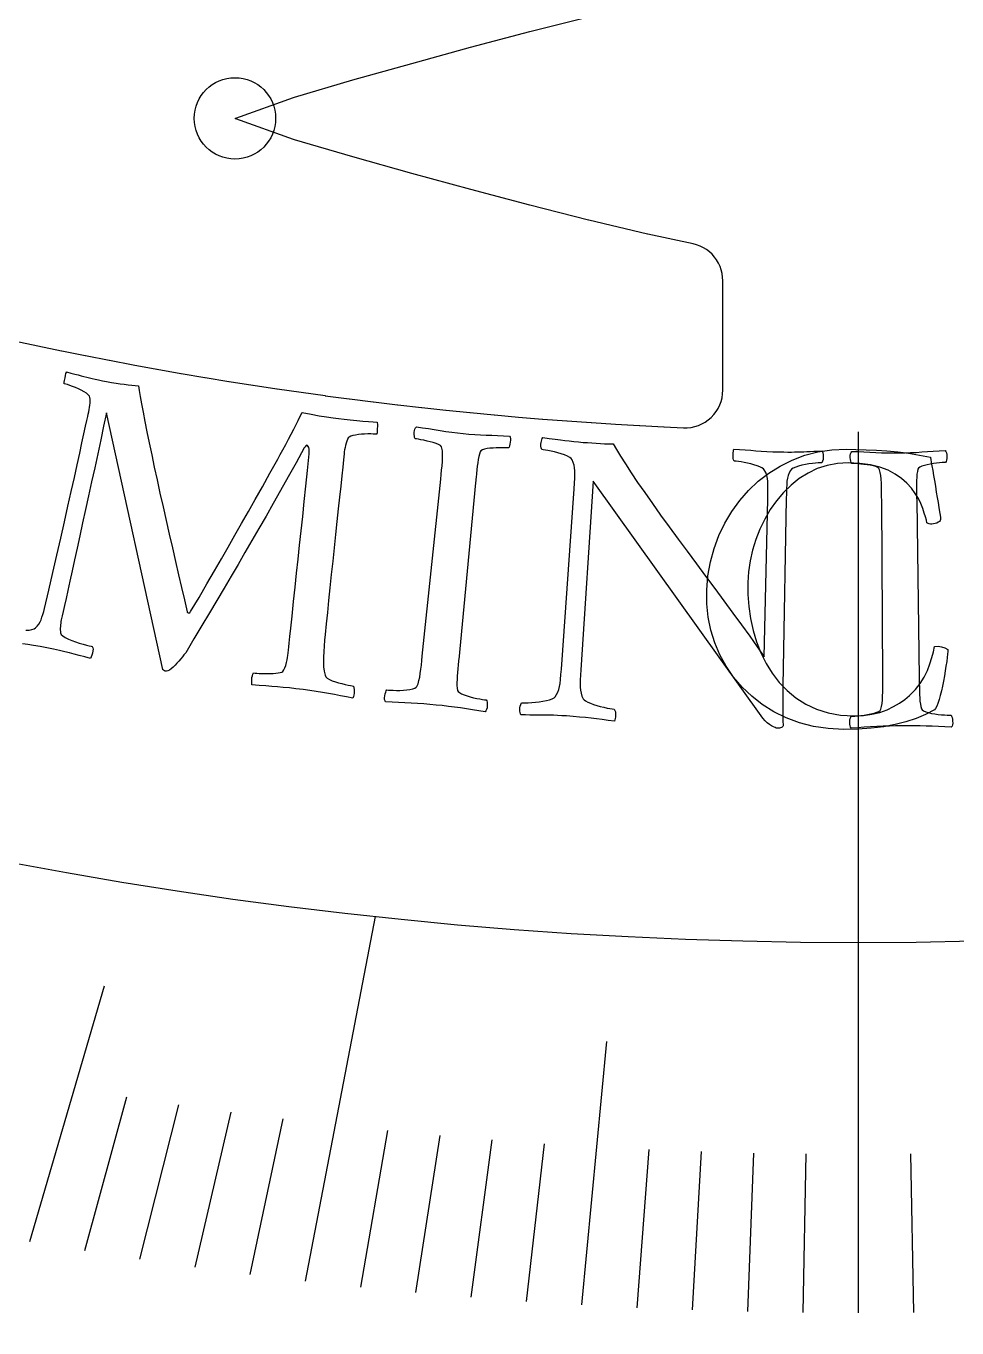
# Model space of a CAD drawing. Header units: millimetres. Extents: x -45 to 45, y -45 to 45.
# Drawn here: x -5.52 to 0.65, y -19.38 to -10.74 of the extents above; entities that cross this region are included whole.
import ezdxf

# ---------------------------------------------------------------- set-up
doc = ezdxf.new("R2010")
doc.units = ezdxf.units.MM
for name, color, linetype in [('CUT_INNER', 6, 'Continuous'), ('ENGRAVE', 7, 'Continuous'), ('ENGRAVE_FINE', 8, 'Continuous'), ('TEXT', 5, 'Continuous')]:
    doc.layers.add(name, color=color, linetype=linetype)

msp = doc.modelspace()

# ---------------------------------------------------------------- linework, layer by layer
at = {"layer": 'CUT_INNER'}
msp.add_lwpolyline([(-5.6021, -12.8281), (-5.4459, -12.8617), (-5.4444, -12.862), (-5.288, -12.8946), (-5.2865, -12.8949), (-5.1299, -12.9266), (-5.1284, -12.9269), (-4.9716, -12.9576), (-4.97, -12.9579), (-4.813, -12.9876), (-4.8115, -12.9879), (-4.6544, -13.0167), (-4.6529, -13.0169), (-4.4955, -13.0447), (-4.494, -13.045), (-4.3365, -13.0718), (-4.335, -13.0721), (-4.1773, -13.0979), (-4.1758, -13.0982), (-4.0179, -13.1231), (-4.0164, -13.1233), (-3.8584, -13.1473), (-3.8569, -13.1475), (-3.6988, -13.1704), (-3.6973, -13.1707), (-3.539, -13.1926), (-3.5375, -13.1929), (-3.3791, -13.2139), (-3.3776, -13.2141), (-3.2191, -13.2341), (-3.2175, -13.2343), (-3.0589, -13.2534), (-3.0574, -13.2536), (-2.8986, -13.2716), (-2.8971, -13.2718), (-2.7382, -13.2889), (-2.7367, -13.2891), (-2.5777, -13.3053), (-2.5762, -13.3054), (-2.4171, -13.3206), (-2.4156, -13.3207), (-2.2565, -13.3349), (-2.2549, -13.335), (-2.0957, -13.3483), (-2.0942, -13.3484), (-1.9348, -13.3606), (-1.9333, -13.3607), (-1.7739, -13.372), (-1.7724, -13.3721), (-1.6129, -13.3824), (-1.6114, -13.3825), (-1.4519, -13.3918), (-1.4504, -13.3919), (-1.2908, -13.4002), (-1.2893, -13.4003), (-1.1615, -13.4062), (-1.1362, -13.4061), (-1.1111, -13.4034), (-1.0864, -13.3982), (-1.0624, -13.3906), (-1.0392, -13.3805), (-1.0171, -13.3682), (-0.9965, -13.3537), (-0.9773, -13.3372), (-0.96, -13.3189), (-0.9446, -13.2989), (-0.9312, -13.2775), (-0.9201, -13.2548), (-0.9114, -13.2311), (-0.9051, -13.2066), (-0.9013, -13.1817), (-0.9, -13.1564), (-0.9, -12.4295), (-0.9012, -12.4053), (-0.9047, -12.3813), (-0.9105, -12.3578), (-0.9186, -12.335), (-0.9288, -12.313), (-0.9411, -12.2921), (-0.9554, -12.2725), (-0.9715, -12.2544), (-0.9893, -12.238), (-1.0086, -12.2233), (-1.0293, -12.2106), (-1.051, -12.1999), (-1.0737, -12.1914), (-1.0971, -12.1852), (-1.397, -12.1203), (-1.3994, -12.1197), (-1.7886, -12.0275), (-1.7904, -12.0271), (-2.1801, -11.9285), (-2.1815, -11.9281), (-2.5711, -11.8248), (-2.9626, -11.7176), (-3.3541, -11.6073), (-3.3554, -11.607), (-3.7424, -11.4936), (-3.7496, -11.4913), (-4.1313, -11.3541), (-4.1365, -11.3519), (-4.1313, -11.3497), (-3.7496, -11.2125), (-3.7424, -11.2102), (-3.3554, -11.0968), (-3.3541, -11.0964), (-2.9643, -10.9867), (-2.5731, -10.8795), (-2.1815, -10.7757), (-2.1801, -10.7753), (-1.7904, -10.6767)], dxfattribs=at)
at = {"layer": 'ENGRAVE'}
for points in [[(0, -19.2819), (0, -13.4319)], [(-3.6693, -19.0718), (-3.2037, -16.6515)]]:
    msp.add_lwpolyline(points, dxfattribs=at)
for centre, radius in [((0, 12.859), 29.684), ((0, 0), 42.525), ((-4.1373, -11.3519), 0.27)]:
    msp.add_circle(centre, radius, dxfattribs=at)
at = {"layer": 'ENGRAVE_FINE'}
for points in [[(-5.4989, -18.808), (-5.0031, -17.1122)], [(-1.8357, -19.2295), (-1.6688, -17.4811)], [(-5.1334, -18.8693), (-4.8554, -17.8474)], [(-4.7677, -18.9263), (-4.5092, -17.9002)], [(-4.4018, -18.9791), (-4.1629, -17.949)], [(-4.0356, -19.0276), (-3.8164, -17.9938)], [(-3.3029, -19.1118), (-3.1231, -18.0717)], [(-2.9362, -19.1475), (-2.7763, -18.1047)], [(-2.5695, -19.1791), (-2.4295, -18.1339)], [(-2.2026, -19.2064), (-2.0825, -18.1591)], [(-1.4686, -19.2484), (-1.3885, -18.1979)], [(-1.1015, -19.263), (-1.0414, -18.2115)], [(-0.7344, -19.2735), (-0.6943, -18.2212)], [(-0.3672, -19.2798), (-0.3471, -18.227)], [(0.3672, -19.2798), (0.3471, -18.227)]]:
    msp.add_lwpolyline(points, dxfattribs=at)
at = {"layer": 'TEXT'}
msp.add_lwpolyline([(-5.5255, -14.7508), (-5.5027, -14.7492), (-5.4843, -14.746), (-5.4703, -14.7412), (-5.4608, -14.7348), (-5.449, -14.7224), (-5.4389, -14.7092), (-5.4305, -14.6951), (-5.4237, -14.6801), (-5.4178, -14.6639), (-5.4119, -14.646), (-5.406, -14.6265), (-5.4002, -14.6054), (-5.3723, -14.4852), (-5.3451, -14.3674), (-5.3186, -14.252), (-5.2928, -14.139), (-5.268, -14.03), (-5.2448, -13.9266), (-5.223, -13.8289), (-5.2027, -13.7369), (-5.184, -13.6519), (-5.1672, -13.5751), (-5.1521, -13.5067), (-5.1389, -13.4465), (-5.1279, -13.3963), (-5.1195, -13.3577), (-5.1137, -13.3306), (-5.1105, -13.3151), (-5.1076, -13.3), (-5.105, -13.2852), (-5.1026, -13.2707), (-5.1004, -13.2565), (-5.0988, -13.2428), (-5.0982, -13.2295), (-5.0986, -13.2168), (-5.0999, -13.2047), (-5.1031, -13.1957), (-5.1105, -13.1864), (-5.1222, -13.1768), (-5.1381, -13.1669), (-5.1564, -13.1571), (-5.1751, -13.148), (-5.1942, -13.1395), (-5.2139, -13.1316), (-5.2323, -13.1248), (-5.2477, -13.1194), (-5.2601, -13.1155), (-5.2695, -13.1132), (-5.2702, -13.1106), (-5.2696, -13.1034), (-5.2677, -13.0916), (-5.2646, -13.0752), (-5.261, -13.0586), (-5.2581, -13.0465), (-5.2556, -13.0388), (-5.2538, -13.0355), (-5.2251, -13.0427), (-5.1994, -13.0493), (-5.1767, -13.0553), (-5.157, -13.0607), (-5.1387, -13.0657), (-5.1204, -13.0705), (-5.1021, -13.0751), (-5.0837, -13.0795), (-5.064, -13.084), (-5.0415, -13.0888), (-5.0164, -13.094), (-4.9886, -13.0994), (-4.9886, -13.0994), (-4.9564, -13.1053), (-4.9261, -13.1103), (-4.8977, -13.1143), (-4.8711, -13.1174), (-4.8461, -13.12), (-4.822, -13.1226), (-4.799, -13.1251), (-4.777, -13.1277), (-4.7728, -13.1595), (-4.7665, -13.1994), (-4.7579, -13.2472), (-4.7471, -13.3029), (-4.7346, -13.3653), (-4.7209, -13.4331), (-4.7059, -13.5063), (-4.6896, -13.585), (-4.6722, -13.6675), (-4.6539, -13.7526), (-4.6345, -13.8401), (-4.6141, -13.9301), (-4.5932, -14.0212), (-4.5725, -14.112), (-4.5518, -14.2026), (-4.5312, -14.293), (-4.5109, -14.3816), (-4.4914, -14.467), (-4.4726, -14.5493), (-4.4545, -14.6283), (-4.4532, -14.631), (-4.451, -14.6332), (-4.448, -14.6347), (-4.4442, -14.6357), (-4.4402, -14.6356), (-4.4367, -14.634), (-4.4337, -14.6309), (-4.4312, -14.6263), (-4.3754, -14.5318), (-4.3228, -14.4419), (-4.2734, -14.3567), (-4.227, -14.2761), (-4.1822, -14.1978), (-4.1374, -14.1195), (-4.0926, -14.0412), (-4.0479, -13.9628), (-4.0021, -13.8822), (-3.9544, -13.7975), (-3.9048, -13.7085), (-3.8532, -13.6153), (-3.8361, -13.5842), (-3.8185, -13.5517), (-3.8003, -13.5179), (-3.7817, -13.4827), (-3.7635, -13.4479), (-3.7467, -13.4155), (-3.7313, -13.3853), (-3.7173, -13.3575), (-3.7056, -13.3341), (-3.6973, -13.3174), (-3.6923, -13.3074), (-3.6907, -13.3041), (-3.6312, -13.3161), (-3.5773, -13.3262), (-3.5289, -13.3344), (-3.486, -13.3407), (-3.4501, -13.3453), (-3.412, -13.3497), (-3.3716, -13.354), (-3.3291, -13.3582), (-3.2878, -13.362), (-3.2514, -13.3651), (-3.2199, -13.3676), (-3.1932, -13.3694), (-3.1924, -13.3743), (-3.1921, -13.3831), (-3.1923, -13.3957), (-3.1929, -13.4122), (-3.1937, -13.4283), (-3.1942, -13.4399), (-3.1946, -13.4468), (-3.1947, -13.4491), (-3.2056, -13.4481), (-3.2194, -13.4475), (-3.2361, -13.4472), (-3.2558, -13.4473), (-3.2768, -13.4479), (-3.2973, -13.4493), (-3.3174, -13.4514), (-3.3372, -13.4542), (-3.3549, -13.4578), (-3.3689, -13.4623), (-3.3793, -13.4676), (-3.3861, -13.4736), (-3.3911, -13.4837), (-3.3957, -13.4952), (-3.3998, -13.5083), (-3.4034, -13.5228), (-3.4065, -13.5377), (-3.4092, -13.552), (-3.4115, -13.5656), (-3.4133, -13.5786), (-3.4171, -13.6184), (-3.422, -13.6674), (-3.4281, -13.7255), (-3.4354, -13.7927), (-3.4435, -13.8666), (-3.4519, -13.945), (-3.4607, -14.0278), (-3.4699, -14.115), (-3.4793, -14.2041), (-3.4886, -14.2927), (-3.4978, -14.3808), (-3.5069, -14.4684), (-3.5157, -14.5532), (-3.5241, -14.6331), (-3.532, -14.7081), (-3.5395, -14.7782), (-3.5429, -14.8171), (-3.5457, -14.8551), (-3.5481, -14.8921), (-3.55, -14.928), (-3.5506, -14.9622), (-3.549, -14.9938), (-3.5453, -15.0228), (-3.5395, -15.0492), (-3.5342, -15.0593), (-3.5245, -15.0686), (-3.5104, -15.0772), (-3.4918, -15.0852), (-3.4709, -15.0924), (-3.4497, -15.099), (-3.4283, -15.1048), (-3.4065, -15.11), (-3.3867, -15.1143), (-3.3708, -15.1175), (-3.3591, -15.1197), (-3.3513, -15.1209), (-3.3476, -15.1318), (-3.3457, -15.1433), (-3.3454, -15.1556), (-3.3469, -15.1685), (-3.3491, -15.1804), (-3.3512, -15.1897), (-3.3532, -15.1963), (-3.355, -15.2003), (-3.396, -15.1926), (-3.4364, -15.1851), (-3.4763, -15.1778), (-3.5156, -15.1707), (-3.5555, -15.1637), (-3.5971, -15.1571), (-3.6403, -15.1507), (-3.6853, -15.1446), (-3.7323, -15.1386), (-3.7762, -15.1335), (-3.8169, -15.1293), (-3.8545, -15.1261), (-3.8921, -15.1231), (-3.933, -15.1198), (-3.977, -15.1161), (-4.0244, -15.1121), (-4.0252, -15.1077), (-4.0256, -15.1005), (-4.0256, -15.0905), (-4.0253, -15.0777), (-4.024, -15.0643), (-4.0216, -15.0525), (-4.018, -15.0423), (-4.0131, -15.0337), (-4.0033, -15.0348), (-3.9909, -15.0358), (-3.9759, -15.0366), (-3.9584, -15.0372), (-3.9395, -15.0376), (-3.9207, -15.0375), (-3.9017, -15.0372), (-3.8828, -15.0364), (-3.865, -15.0352), (-3.8497, -15.0335), (-3.8369, -15.0313), (-3.8265, -15.0285), (-3.8191, -15.0232), (-3.8122, -15.014), (-3.8059, -15.0008), (-3.8001, -14.9835), (-3.795, -14.9649), (-3.7908, -14.9476), (-3.7876, -14.9317), (-3.7852, -14.917), (-3.7831, -14.9004), (-3.7811, -14.8815), (-3.7791, -14.8602), (-3.7772, -14.8367), (-3.7752, -14.8131), (-3.7732, -14.7919), (-3.7712, -14.7729), (-3.7691, -14.7563), (-3.7584, -14.6574), (-3.748, -14.5603), (-3.7379, -14.4652), (-3.7279, -14.372), (-3.7181, -14.2792), (-3.708, -14.1854), (-3.6978, -14.0906), (-3.6875, -13.9947), (-3.6769, -13.8964), (-3.6662, -13.7944), (-3.6553, -13.6887), (-3.6442, -13.5792), (-3.6438, -13.5741), (-3.6439, -13.5671), (-3.6444, -13.5583), (-3.6453, -13.5476), (-3.6471, -13.5373), (-3.6504, -13.5298), (-3.655, -13.5248), (-3.6611, -13.5226), (-3.6641, -13.5234), (-3.6678, -13.5266), (-3.6722, -13.5323), (-3.6773, -13.5403), (-3.7315, -13.6379), (-3.7839, -13.7318), (-3.8345, -13.822), (-3.8833, -13.9084), (-3.9309, -13.9922), (-3.9779, -14.0745), (-4.0245, -14.1551), (-4.0705, -14.2342), (-4.1164, -14.3128), (-4.1628, -14.392), (-4.2097, -14.4717), (-4.2571, -14.5521), (-4.3057, -14.6343), (-4.3563, -14.7196), (-4.4089, -14.8079), (-4.4635, -14.8992), (-4.4684, -14.9056), (-4.4755, -14.9145), (-4.4848, -14.9259), (-4.4963, -14.9398), (-4.509, -14.9547), (-4.5218, -14.969), (-4.5347, -14.9828), (-4.5477, -14.996), (-4.5602, -15.0073), (-4.5717, -15.0154), (-4.5821, -15.0202), (-4.5914, -15.0218), (-4.5949, -15.0221), (-4.5993, -15.0212), (-4.6046, -15.0191), (-4.6108, -15.0157), (-4.6121, -15.0143), (-4.6133, -15.0132), (-4.6147, -15.0124), (-4.6161, -15.012), (-4.9897, -13.3067), (-5.0083, -13.3961), (-5.0275, -13.4868), (-5.0473, -13.5788), (-5.0678, -13.6722), (-5.0883, -13.7655), (-5.1085, -13.8575), (-5.1282, -13.9481), (-5.1475, -14.0374), (-5.1662, -14.1238), (-5.184, -14.2058), (-5.2011, -14.2835), (-5.2173, -14.3569), (-5.2323, -14.4246), (-5.2459, -14.4854), (-5.258, -14.5393), (-5.2685, -14.5863), (-5.2772, -14.6249), (-5.2836, -14.6536), (-5.2878, -14.6726), (-5.2897, -14.6816), (-5.2915, -14.6917), (-5.293, -14.7023), (-5.2942, -14.7135), (-5.2952, -14.7253), (-5.2958, -14.737), (-5.2959, -14.7478), (-5.2954, -14.7579), (-5.2945, -14.7672), (-5.2895, -14.7777), (-5.2791, -14.7882), (-5.2634, -14.7985), (-5.2424, -14.8088), (-5.2186, -14.8186), (-5.1944, -14.8276), (-5.1699, -14.8357), (-5.145, -14.8429), (-5.1223, -14.849), (-5.1045, -14.8537), (-5.0916, -14.8568), (-5.0835, -14.8586), (-5.08, -14.8663), (-5.0786, -14.876), (-5.0795, -14.8879), (-5.0827, -14.9019), (-5.0866, -14.9154), (-5.09, -14.9258), (-5.0927, -14.933), (-5.095, -14.9371), (-5.1342, -14.9271), (-5.1706, -14.9177), (-5.2042, -14.909), (-5.235, -14.901), (-5.2663, -14.8932), (-5.3017, -14.8851), (-5.341, -14.8767), (-5.3843, -14.8681), (-5.4305, -14.8593), (-5.4729, -14.8518), (-5.5116, -14.8455), (-5.5464, -14.8404)], dxfattribs=at)
for points in [[(-2.6232, -13.4439), (-2.5845, -13.4475), (-2.5462, -13.4504), (-2.5084, -13.4527), (-2.471, -13.4544), (-2.4335, -13.4558), (-2.3951, -13.4575), (-2.3559, -13.4594), (-2.3159, -13.4614), (-2.3118, -13.4685), (-2.3095, -13.4776), (-2.3089, -13.4886), (-2.3099, -13.5017), (-2.3122, -13.5146), (-2.3151, -13.5254), (-2.3186, -13.534), (-2.3228, -13.5403), (-2.3326, -13.5398), (-2.3458, -13.5394), (-2.3624, -13.5392), (-2.3825, -13.5393), (-2.4039, -13.5397), (-2.4247, -13.5408), (-2.4449, -13.5424), (-2.4645, -13.5446), (-2.4818, -13.5477), (-2.4952, -13.5523), (-2.5046, -13.5584), (-2.5101, -13.5659), (-2.5151, -13.5807), (-2.5196, -13.5977), (-2.5233, -13.6168), (-2.5265, -13.6382), (-2.5293, -13.6612), (-2.532, -13.6853), (-2.5347, -13.7105), (-2.5372, -13.7367), (-2.5376, -13.7409), (-2.5381, -13.7452), (-2.5385, -13.7494), (-2.5389, -13.7536), (-2.5393, -13.7578), (-2.5397, -13.7621), (-2.5401, -13.7663), (-2.5405, -13.7705), (-2.6526, -14.9456), (-2.653, -14.9498), (-2.6534, -14.954), (-2.6538, -14.9583), (-2.6542, -14.9625), (-2.6546, -14.9667), (-2.655, -14.9709), (-2.6554, -14.9752), (-2.6558, -14.9794), (-2.6582, -15.0055), (-2.6603, -15.0305), (-2.6621, -15.0542), (-2.6636, -15.0767), (-2.6645, -15.0977), (-2.6642, -15.1168), (-2.6629, -15.1341), (-2.6605, -15.1495), (-2.6561, -15.1569), (-2.6475, -15.1643), (-2.6344, -15.1717), (-2.6171, -15.1792), (-2.5972, -15.1863), (-2.5765, -15.1926), (-2.5549, -15.198), (-2.5326, -15.2026), (-2.5116, -15.2064), (-2.4942, -15.2092), (-2.4803, -15.2113), (-2.4699, -15.2125), (-2.4667, -15.2195), (-2.4645, -15.2286), (-2.4634, -15.2397), (-2.4634, -15.2528), (-2.4646, -15.2659), (-2.4673, -15.2766), (-2.4714, -15.2852), (-2.4769, -15.2914), (-2.5193, -15.2849), (-2.5608, -15.2786), (-2.6014, -15.2724), (-2.6412, -15.2665), (-2.6808, -15.2609), (-2.7209, -15.2557), (-2.7616, -15.251), (-2.803, -15.2466), (-2.8433, -15.2428), (-2.8841, -15.2394), (-2.9253, -15.2365), (-2.9669, -15.234), (-3.0089, -15.2318), (-3.0513, -15.2296), (-3.0941, -15.2275), (-3.1372, -15.2255), (-3.1414, -15.2183), (-3.1437, -15.2091), (-3.1442, -15.198), (-3.1428, -15.185), (-3.1402, -15.1721), (-3.1369, -15.1614), (-3.133, -15.153), (-3.1284, -15.1467), (-3.118, -15.1476), (-3.104, -15.1484), (-3.0863, -15.149), (-3.065, -15.1495), (-3.0421, -15.1494), (-3.0197, -15.1483), (-2.9977, -15.1463), (-2.9761, -15.1434), (-2.9572, -15.1395), (-2.9431, -15.1348), (-2.9337, -15.1292), (-2.9292, -15.1227), (-2.9222, -15.1051), (-2.9162, -15.0849), (-2.9112, -15.0622), (-2.9072, -15.0368), (-2.9038, -15.0096), (-2.9004, -14.9813), (-2.897, -14.9519), (-2.8938, -14.9215), (-2.7715, -13.7475), (-2.7684, -13.7169), (-2.7655, -13.6873), (-2.763, -13.6585), (-2.7607, -13.6305), (-2.7592, -13.6042), (-2.7592, -13.5805), (-2.7606, -13.5593), (-2.7635, -13.5405), (-2.7663, -13.5322), (-2.7738, -13.5245), (-2.7859, -13.5174), (-2.8026, -13.5108), (-2.822, -13.5047), (-2.8419, -13.4991), (-2.8623, -13.494), (-2.8833, -13.4893), (-2.903, -13.4853), (-2.9193, -13.4821), (-2.9323, -13.4799), (-2.9421, -13.4785), (-2.9449, -13.4714), (-2.9467, -13.4623), (-2.9474, -13.4512), (-2.9471, -13.4381), (-2.9455, -13.4251), (-2.9427, -13.4144), (-2.9386, -13.4059), (-2.9333, -13.3998), (-2.8934, -13.4057), (-2.8538, -13.4117), (-2.8146, -13.4178), (-2.7758, -13.424), (-2.7372, -13.4299), (-2.6989, -13.4352), (-2.6609, -13.4399), (-2.6232, -13.4439)], [(-1.8266, -13.5027), (-1.7972, -13.5047), (-1.7681, -13.5067), (-1.7393, -13.5086), (-1.7108, -13.5105), (-1.6844, -13.512), (-1.6617, -13.5129), (-1.6426, -13.5132), (-1.6272, -13.5129), (-1.6062, -13.5502), (-1.5794, -13.5945), (-1.5468, -13.6459), (-1.5084, -13.7043), (-1.4651, -13.7683), (-1.4181, -13.8365), (-1.3673, -13.9088), (-1.3127, -13.9853), (-1.2554, -14.0645), (-1.1968, -14.1448), (-1.1369, -14.2263), (-1.0756, -14.3089), (-1.0139, -14.3917), (-0.9529, -14.4739), (-0.8925, -14.5553), (-0.8328, -14.636), (-0.7753, -14.7144), (-0.7216, -14.7889), (-0.6717, -14.8594), (-0.6258, -14.9261), (-0.6022, -13.879), (-0.6016, -13.8441), (-0.6014, -13.8132), (-0.6017, -13.7861), (-0.6023, -13.7629), (-0.6044, -13.7422), (-0.6089, -13.7224), (-0.6157, -13.7037), (-0.625, -13.6859), (-0.6309, -13.6788), (-0.6409, -13.6718), (-0.655, -13.6648), (-0.6731, -13.6579), (-0.6935, -13.6513), (-0.7144, -13.6455), (-0.7359, -13.6403), (-0.7578, -13.6358), (-0.7786, -13.6321), (-0.7965, -13.6293), (-0.8116, -13.6275), (-0.8239, -13.6267), (-0.8283, -13.6187), (-0.8311, -13.6091), (-0.8323, -13.598), (-0.832, -13.5854), (-0.8309, -13.5729), (-0.8296, -13.5624), (-0.8283, -13.5539), (-0.8268, -13.5473), (-0.7883, -13.55), (-0.751, -13.5528), (-0.7149, -13.5556), (-0.68, -13.5586), (-0.6446, -13.5613), (-0.6069, -13.5635), (-0.5671, -13.5652), (-0.525, -13.5664), (-0.4954, -13.5668), (-0.4687, -13.5671), (-0.4448, -13.567), (-0.4238, -13.5668), (-0.4041, -13.5663), (-0.384, -13.5656), (-0.3636, -13.5647), (-0.3428, -13.5637), (-0.3208, -13.5625), (-0.2966, -13.5614), (-0.2702, -13.5603), (-0.2416, -13.5591), (-0.2391, -13.5655), (-0.237, -13.5733), (-0.2352, -13.5826), (-0.2338, -13.5932), (-0.2334, -13.6045), (-0.2347, -13.6158), (-0.2376, -13.6271), (-0.2423, -13.6384), (-0.2524, -13.6387), (-0.2663, -13.6396), (-0.2842, -13.6412), (-0.3059, -13.6434), (-0.3294, -13.6464), (-0.3524, -13.6503), (-0.3749, -13.655), (-0.3969, -13.6606), (-0.4166, -13.6669), (-0.4323, -13.6738), (-0.4439, -13.6814), (-0.4515, -13.6895), (-0.4603, -13.7054), (-0.467, -13.7224), (-0.4718, -13.7406), (-0.4745, -13.7598), (-0.4761, -13.7821), (-0.4774, -13.8093), (-0.4785, -13.8415), (-0.4793, -13.8786), (-0.4995, -15.0022), (-0.5002, -15.0406), (-0.5008, -15.0765), (-0.5014, -15.11), (-0.502, -15.1409), (-0.5024, -15.1704), (-0.5026, -15.1993), (-0.5027, -15.2277), (-0.5026, -15.2556), (-0.5023, -15.2843), (-0.5018, -15.3154), (-0.5013, -15.3487), (-0.5005, -15.3844), (-0.5028, -15.3895), (-0.5065, -15.3935), (-0.5116, -15.3964), (-0.5181, -15.3983), (-0.5248, -15.3994), (-0.5304, -15.4001), (-0.5349, -15.4006), (-0.5384, -15.4007), (-0.5451, -15.3997), (-0.5538, -15.3969), (-0.5644, -15.3922), (-0.577, -15.3858), (-0.5908, -15.377), (-0.6051, -15.3654), (-0.6198, -15.3509), (-0.635, -15.3336), (-1.7598, -13.7597), (-1.8427, -15.0138), (-1.8447, -15.0485), (-1.8459, -15.0792), (-1.8463, -15.1058), (-1.846, -15.1285), (-1.8441, -15.1487), (-1.8403, -15.1682), (-1.8344, -15.1869), (-1.8265, -15.2049), (-1.8206, -15.2123), (-1.8106, -15.2198), (-1.7964, -15.2273), (-1.7781, -15.235), (-1.7573, -15.2424), (-1.7358, -15.2493), (-1.7135, -15.2557), (-1.6904, -15.2617), (-1.6685, -15.2667), (-1.6495, -15.2705), (-1.6336, -15.273), (-1.6206, -15.2743), (-1.616, -15.2823), (-1.6129, -15.2917), (-1.6114, -15.3024), (-1.6113, -15.3145), (-1.6124, -15.3265), (-1.6141, -15.337), (-1.6164, -15.3461), (-1.6194, -15.3537), (-1.6603, -15.3486), (-1.6997, -15.3437), (-1.7377, -15.339), (-1.7743, -15.3345), (-1.8114, -15.3303), (-1.8511, -15.3264), (-1.8933, -15.3228), (-1.938, -15.3194), (-1.9685, -15.3175), (-1.9967, -15.3161), (-2.0226, -15.3151), (-2.0461, -15.3146), (-2.0683, -15.3144), (-2.0902, -15.3142), (-2.1117, -15.3141), (-2.1328, -15.3139), (-2.1553, -15.3136), (-2.1809, -15.3131), (-2.2095, -15.3122), (-2.2411, -15.3112), (-2.2433, -15.3046), (-2.245, -15.2967), (-2.2463, -15.2873), (-2.247, -15.2766), (-2.2467, -15.2653), (-2.2445, -15.2541), (-2.2406, -15.2431), (-2.2348, -15.2322), (-2.2242, -15.2326), (-2.2096, -15.2324), (-2.191, -15.2316), (-2.1683, -15.2303), (-2.1437, -15.2283), (-2.1193, -15.2255), (-2.095, -15.222), (-2.0708, -15.2178), (-2.0491, -15.2127), (-2.0321, -15.2067), (-2.02, -15.1999), (-2.0127, -15.1922), (-2.0026, -15.1769), (-1.9943, -15.1605), (-1.9879, -15.1431), (-1.9835, -15.1247), (-1.9801, -15.1033), (-1.9769, -15.0766), (-1.9738, -15.0448), (-1.9709, -15.0079), (-1.8862, -13.8107), (-1.8839, -13.7736), (-1.8824, -13.7414), (-1.8817, -13.7141), (-1.8819, -13.6918), (-1.8835, -13.6723), (-1.8871, -13.6538), (-1.8925, -13.6362), (-1.8999, -13.6196), (-1.9056, -13.6109), (-1.916, -13.6024), (-1.9309, -13.5942), (-1.9504, -13.5861), (-1.9723, -13.5785), (-1.9945, -13.5718), (-2.0169, -13.5659), (-2.0395, -13.5609), (-2.0603, -13.5568), (-2.0776, -13.5537), (-2.0911, -13.5515), (-2.101, -13.5504), (-2.1047, -13.5388), (-2.1067, -13.5272), (-2.1069, -13.5159), (-2.1055, -13.5046), (-2.1032, -13.4942), (-2.1006, -13.4851), (-2.0978, -13.4775), (-2.0948, -13.4714), (-2.0514, -13.4763), (-2.0123, -13.481), (-1.9777, -13.4855), (-1.9474, -13.4898), (-1.9188, -13.4938), (-1.8891, -13.4972), (-1.8584, -13.5002), (-1.8266, -13.5027)], [(-0.0821, -13.5488), (-0.0166, -13.5496), (0.0504, -13.5517), (0.1189, -13.555), (0.189, -13.5596), (0.2601, -13.566), (0.3318, -13.5752), (0.4041, -13.5869), (0.4771, -13.6012), (0.4777, -13.6049), (0.4797, -13.6157), (0.483, -13.6338), (0.4876, -13.6591), (0.493, -13.6892), (0.4986, -13.7219), (0.5044, -13.757), (0.5105, -13.7946), (0.5166, -13.8325), (0.5225, -13.8686), (0.5282, -13.903), (0.5337, -13.9357), (0.5385, -13.9641), (0.5419, -13.9861), (0.544, -14.0015), (0.5448, -14.0105), (0.5449, -14.0161), (0.5423, -14.0218), (0.5369, -14.0276), (0.5288, -14.0334), (0.5191, -14.0386), (0.509, -14.0423), (0.4986, -14.0446), (0.4878, -14.0455), (0.4785, -14.0452), (0.4699, -14.0437), (0.462, -14.0412), (0.4547, -14.0376), (0.4507, -14.02), (0.4448, -13.9981), (0.4369, -13.9721), (0.4271, -13.9418), (0.4143, -13.9091), (0.3974, -13.8757), (0.3764, -13.8417), (0.3514, -13.807), (0.3215, -13.7734), (0.2857, -13.7424), (0.2441, -13.714), (0.1967, -13.6883), (0.1424, -13.667), (0.08, -13.6518), (0.0096, -13.6426), (-0.0688, -13.6394), (-0.1402, -13.6435), (-0.2083, -13.656), (-0.2731, -13.6771), (-0.3348, -13.7067), (-0.3929, -13.7436), (-0.4471, -13.7865), (-0.4972, -13.8353), (-0.5434, -13.8902), (-0.5852, -13.9496), (-0.622, -14.0123), (-0.654, -14.0783), (-0.681, -14.1475), (-0.7028, -14.2185), (-0.719, -14.2899), (-0.7295, -14.3615), (-0.7343, -14.4335), (-0.7337, -14.5139), (-0.7277, -14.5937), (-0.7162, -14.6729), (-0.6991, -14.7516), (-0.6763, -14.8282), (-0.6476, -14.9011), (-0.613, -14.9705), (-0.5724, -15.0362), (-0.5258, -15.0969), (-0.4732, -15.1513), (-0.4145, -15.1993), (-0.3499, -15.2409), (-0.2791, -15.2745), (-0.2021, -15.2986), (-0.1191, -15.3131), (-0.03, -15.3181), (0.0323, -15.3156), (0.0897, -15.308), (0.1422, -15.2954), (0.1898, -15.2778), (0.233, -15.2568), (0.2723, -15.234), (0.3078, -15.2094), (0.3395, -15.183), (0.3776, -15.1446), (0.4099, -15.1042), (0.4364, -15.0617), (0.457, -15.0171), (0.4734, -14.973), (0.4868, -14.9317), (0.4975, -14.8933), (0.5054, -14.8577), (0.5289, -14.8566), (0.5514, -14.8597), (0.573, -14.867), (0.5936, -14.8786), (0.5932, -14.891), (0.5917, -14.9084), (0.5891, -14.9308), (0.5853, -14.9581), (0.5807, -14.9885), (0.5756, -15.0202), (0.57, -15.0532), (0.5638, -15.0874), (0.5571, -15.1212), (0.5501, -15.1531), (0.5426, -15.1831), (0.5347, -15.2111), (0.5268, -15.2357), (0.5191, -15.2553), (0.5116, -15.2699), (0.5044, -15.2796), (0.4455, -15.3098), (0.3824, -15.336), (0.3151, -15.3583), (0.2438, -15.3765), (0.1673, -15.3907), (0.0846, -15.4008), (-0.0043, -15.4067), (-0.0994, -15.4085), (-0.2011, -15.4034), (-0.2983, -15.389), (-0.391, -15.3654), (-0.4791, -15.3324), (-0.5617, -15.2914), (-0.638, -15.2436), (-0.7079, -15.189), (-0.7715, -15.1277), (-0.8282, -15.0608), (-0.8773, -14.9894), (-0.9189, -14.9135), (-0.953, -14.8332), (-0.9792, -14.7495), (-0.9968, -14.6635), (-1.0059, -14.5751), (-1.0067, -14.4843), (-0.9989, -14.3884), (-0.9828, -14.2958), (-0.9583, -14.2065), (-0.9257, -14.1204), (-0.8859, -14.0385), (-0.8398, -13.9614), (-0.7874, -13.8893), (-0.7287, -13.822), (-0.6644, -13.7608), (-0.595, -13.7068), (-0.5203, -13.66), (-0.4405, -13.6203), (-0.3564, -13.5887), (-0.2686, -13.5663), (-0.1772, -13.553), (-0.0821, -13.5488)], [(0.2684, -13.573), (0.3072, -13.5724), (0.3456, -13.5711), (0.3834, -13.5692), (0.4208, -13.5668), (0.4583, -13.5642), (0.4966, -13.5616), (0.5357, -13.5592), (0.5757, -13.5568), (0.5805, -13.5634), (0.5838, -13.5722), (0.5857, -13.5831), (0.5861, -13.5962), (0.5853, -13.6093), (0.5836, -13.6203), (0.581, -13.6292), (0.5775, -13.636), (0.5677, -13.6365), (0.5545, -13.6376), (0.538, -13.6393), (0.518, -13.6415), (0.4968, -13.6443), (0.4762, -13.6476), (0.4563, -13.6514), (0.4371, -13.6557), (0.4202, -13.6608), (0.4075, -13.6668), (0.3988, -13.6738), (0.3941, -13.6819), (0.3907, -13.6971), (0.3882, -13.7145), (0.3865, -13.734), (0.3857, -13.7556), (0.3855, -13.7788), (0.3854, -13.803), (0.3855, -13.8283), (0.3858, -13.8547), (0.3859, -13.8589), (0.3859, -13.8632), (0.386, -13.8674), (0.386, -13.8717), (0.3861, -13.8759), (0.3862, -13.8802), (0.3862, -13.8844), (0.3863, -13.8886), (0.4033, -15.0689), (0.4034, -15.0731), (0.4035, -15.0774), (0.4035, -15.0816), (0.4036, -15.0859), (0.4036, -15.0901), (0.4037, -15.0944), (0.4038, -15.0986), (0.4038, -15.1029), (0.4043, -15.1291), (0.4049, -15.1542), (0.4057, -15.1779), (0.4067, -15.2005), (0.4081, -15.2214), (0.4105, -15.2404), (0.4137, -15.2575), (0.4178, -15.2725), (0.4229, -15.2793), (0.4323, -15.2857), (0.4461, -15.2917), (0.4641, -15.2973), (0.4847, -15.3021), (0.506, -15.3061), (0.528, -15.3092), (0.5507, -15.3113), (0.5719, -15.3127), (0.5896, -15.3137), (0.6036, -15.3142), (0.614, -15.3142), (0.6181, -15.3209), (0.6212, -15.3296), (0.6235, -15.3406), (0.625, -15.3536), (0.6252, -15.3667), (0.6237, -15.3777), (0.6206, -15.3866), (0.6158, -15.3935), (0.5729, -15.3916), (0.5309, -15.3899), (0.4899, -15.3882), (0.4497, -15.3867), (0.4098, -15.3854), (0.3693, -15.3847), (0.3283, -15.3844), (0.2868, -15.3846), (0.2462, -15.3852), (0.2053, -15.3863), (0.164, -15.3879), (0.1224, -15.39), (0.0804, -15.3924), (0.038, -15.3948), (-0.0047, -15.3974), (-0.0478, -15.4001), (-0.0527, -15.3934), (-0.0561, -15.3845), (-0.0577, -15.3736), (-0.0578, -15.3605), (-0.0566, -15.3474), (-0.0545, -15.3364), (-0.0515, -15.3276), (-0.0477, -15.3209), (-0.0372, -15.3206), (-0.0232, -15.3198), (-0.0056, -15.3185), (0.0156, -15.3167), (0.0384, -15.3141), (0.0606, -15.3106), (0.0822, -15.3062), (0.1033, -15.3009), (0.1217, -15.295), (0.1353, -15.2887), (0.1439, -15.2822), (0.1478, -15.2752), (0.1528, -15.257), (0.1565, -15.2363), (0.159, -15.2131), (0.1602, -15.1874), (0.1607, -15.16), (0.1609, -15.1315), (0.161, -15.102), (0.1609, -15.0714), (0.1541, -13.891), (0.1539, -13.8603), (0.1535, -13.8305), (0.1529, -13.8016), (0.1521, -13.7735), (0.1507, -13.7473), (0.1481, -13.7237), (0.1443, -13.7027), (0.1394, -13.6844), (0.1357, -13.6765), (0.1275, -13.6696), (0.1147, -13.6639), (0.0973, -13.6591), (0.0774, -13.6552), (0.057, -13.6518), (0.0361, -13.6489), (0.0147, -13.6466), (-0.0052, -13.6447), (-0.0218, -13.6434), (-0.035, -13.6426), (-0.0448, -13.6423), (-0.0484, -13.6356), (-0.0512, -13.6267), (-0.0531, -13.6157), (-0.0542, -13.6027), (-0.0541, -13.5896), (-0.0525, -13.5786), (-0.0493, -13.5698), (-0.0447, -13.563), (-0.0044, -13.5646), (0.0356, -13.5662), (0.0752, -13.568), (0.1145, -13.5699), (0.1535, -13.5716), (0.1921, -13.5726), (0.2304, -13.5731), (0.2684, -13.573)]]:
    msp.add_lwpolyline(points, close=True, dxfattribs=at)

doc.saveas('drawing.dxf')
